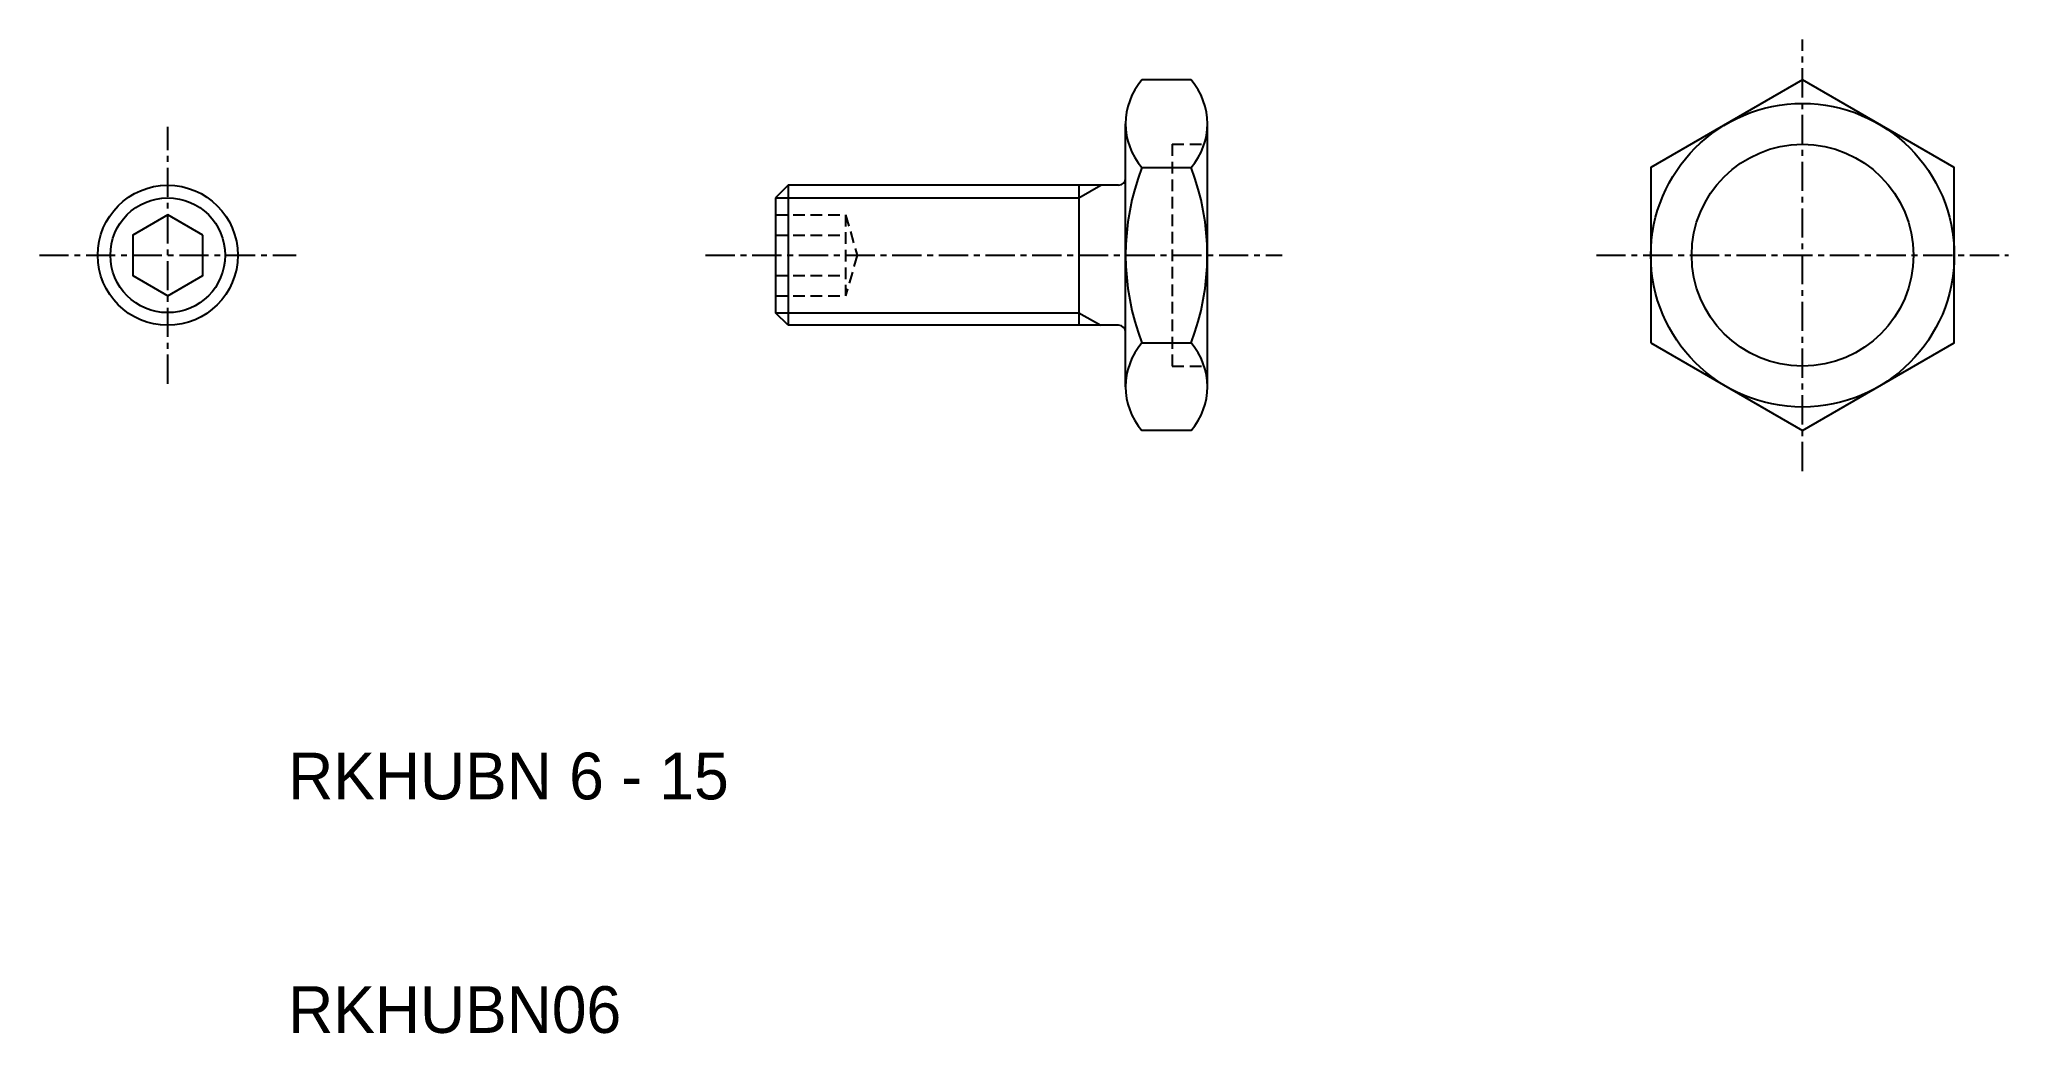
# Model space of a CAD drawing. Extents: x 4.5 to 88.9, y 77.8 to 120.4.
import ezdxf

# ---------------------------------------------------------------- set-up
doc = ezdxf.new("R2010")
doc.units = 0
doc.linetypes.add('CENTER', pattern=[2, 1.25, -0.25, 0.25, -0.25])
doc.linetypes.add('DASHED', pattern=[0.75, 0.5, -0.25])
doc.layers.get('0').update_dxf_attribs({"linetype": 'CONTINUOUS'})
doc.layers.add('CENTER', color=1, linetype='CENTER')

msp = doc.modelspace()

# ---------------------------------------------------------------- linework, layer by layer
at = {"color": 7, "linetype": 'CONTINUOUS'}
for p, q in [((53.873, 118.63), (51.762, 118.63)), ((51.067, 105.495), (51.067, 116.754)), ((54.567, 116.754), (54.567, 105.495)), ((54.567, 115.875), (54.567, 106.375)), ((51.762, 114.877), (53.873, 114.877)), ((36.609, 114.125), (36.067, 113.583)), ((50.767, 114.125), (36.609, 114.125)), ((36.609, 114.125), (36.609, 108.125)), ((49.067, 114.125), (49.067, 108.125)), ((36.067, 113.583), (36.067, 108.666)), ((36.609, 108.125), (36.067, 108.666)), ((50.767, 108.125), (36.609, 108.125)), ((51.762, 107.372), (53.873, 107.372)), ((53.873, 103.619), (51.762, 103.619))]:
    msp.add_line(p, q, dxfattribs=at)
at = {"color": 3, "linetype": 'DASHED'}
for p, q in [((53.067, 115.875), (53.067, 106.375)), ((53.067, 115.875), (54.567, 115.875)), ((36.067, 112.857), (39.067, 112.857)), ((39.067, 112.857), (39.067, 109.393)), ((39.067, 112.857), (39.567, 111.125)), ((36.067, 111.991), (39.067, 111.991)), ((39.567, 111.125), (39.067, 109.393)), ((36.067, 110.259), (39.067, 110.259)), ((36.067, 109.393), (39.067, 109.393)), ((53.067, 106.375), (54.567, 106.375))]:
    msp.add_line(p, q, dxfattribs=at)
at = {"color": 3, "linetype": 'CONTINUOUS'}
for p, q in [((49.067, 113.583), (50.005, 114.125)), ((36.067, 113.583), (49.067, 113.583)), ((36.067, 108.666), (49.067, 108.666)), ((49.067, 108.666), (50.005, 108.125))]:
    msp.add_line(p, q, dxfattribs=at)
at = {"color": 7, "linetype": 'CONTINUOUS'}
msp.add_lwpolyline([(73.567, 107.372), (80.067, 103.619), (86.567, 107.372), (86.567, 114.877), (80.067, 118.63), (73.567, 114.877)], close=True, dxfattribs=at)
at = {"linetype": 'CONTINUOUS'}
msp.add_lwpolyline([(11.53, 111.991), (10.03, 112.857), (8.53, 111.991), (8.53, 110.259), (10.03, 109.393), (11.53, 110.259)], close=True, dxfattribs=at)
at = {"color": 7, "linetype": 'CONTINUOUS'}
for centre, radius in [((80.067, 111.125), 6.5), ((80.067, 111.125), 4.75), ((10.03, 111.125), 3)]:
    msp.add_circle(centre, radius, dxfattribs=at)
at = {"linetype": 'CONTINUOUS'}
msp.add_circle((10.03, 111.125), 2.458, dxfattribs=at)
for centre, radius, start, end in [((53.95, 116.754), 2.883, 139.3897, 220.6103), ((51.685, 116.754), 2.883, 319.3897, 40.6103), ((61.557, 111.125), 10.489, 159.03682, 200.96318), ((44.078, 111.125), 10.489, 339.03682, 20.96318), ((53.95, 105.495), 2.883, 139.3897, 220.6103), ((51.685, 105.495), 2.883, 319.3897, 40.6103)]:
    msp.add_arc(centre, radius, start, end, dxfattribs=at)
at = {"color": 7, "linetype": 'CONTINUOUS'}
for centre, start, end in [((50.767, 114.425), 270, 0), ((50.767, 107.825), 0, 90)]:
    msp.add_arc(centre, 0.3, start, end, dxfattribs=at)
at = {"layer": 'CENTER', "color": 1, "linetype": 'CENTER'}
for p, q in [((80.067, 101.882), (80.067, 120.367)), ((10.03, 105.625), (10.03, 116.625)), ((4.53, 111.125), (15.53, 111.125)), ((33.067, 111.125), (57.776, 111.125)), ((71.239, 111.125), (88.896, 111.125))]:
    msp.add_line(p, q, dxfattribs=at)

# ---------------------------------------------------------------- texts
at = {"color": 7, "linetype": 'CONTINUOUS'}
for s, p in [('RKHUBN 6 - 15', (15.19, 87.827)), ('RKHUBN06', (15.19, 77.827))]:
    msp.add_text(s, height=2, dxfattribs=at).set_placement(p)

doc.saveas('drawing.dxf')
